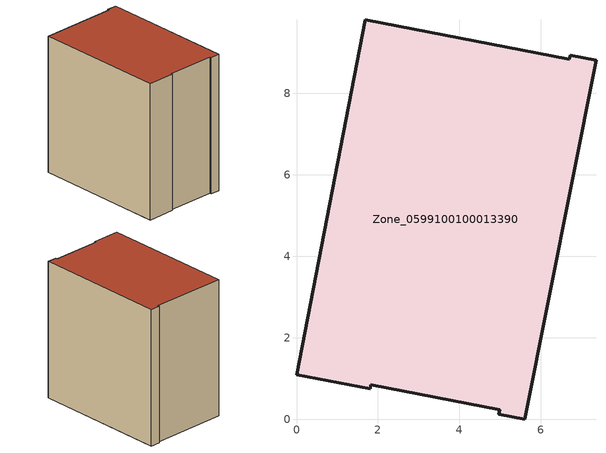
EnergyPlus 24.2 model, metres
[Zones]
Zone_0599100100013390
 floor ground (C_G): 6.7,8.84 6.71,8.94 7.35,8.81 5.61,0 4.97,0.12 4.99,0.24 1.82,0.85 1.81,0.75 0,1.1 1.69,9.81 z0
 wall outside (C_F): 1.82,0.85 4.99,0.24 4.97,0.12 5.61,0 7.35,8.81 6.71,8.94 6.7,8.84 1.69,9.81 0,1.1 1.81,0.75 1.82,0.85 z0:9.18
 roof outside (C_R): 4.99,0.24 4.97,0.12 5.61,0 7.35,8.81 6.71,8.94 6.7,8.84 1.69,9.81 0,1.1 1.81,0.75 1.82,0.85 z9.18
[BUILDING]
Pand.0599100100013390: North Axis=0; Terrain=City; Loads Convergence Tolerance Value=0.04; Temperature Convergence Tolerance Value=0.4; Solar Distribution=FullExterior; Maximum Number of Warmup Days=25; Minimum Number of Warmup Days=1
[Site:Location]
Rotterdam.The.Hague.AP_ZH_NLD Design_Conditions: Latitude=51.96; Longitude=4.45; Time Zone=1; Elevation=-4.5
[SITE:GROUNDTEMPERATURE:BUILDINGSURFACE]
18, 18, 18, 18, 18, 18, 18, 18, 18, 18, 18, 18
[MATERIAL] Thermal Absorptance=0.9; Solar Absorptance=0.7; Visible Absorptance=0.7
Name | Roughness | Thickness | Conductivity | Density | Specific Heat
G.TC.2015-2018 | MediumSmooth | 0.15 | 0.0428571 | 540 | 1210
F.TC.2015-2018 | Rough | 0.3 | 0.0666667 | 1920 | 840
R.TC.2015-2018 | MediumRough | 0.2 | 0.0333333 | 1500 | 1000
[CONSTRUCTION]
C_G: G.TC.2015-2018
C_F: F.TC.2015-2018
C_R: R.TC.2015-2018
[ZONE]
Zone_0599100100013390: Type=1; Multiplier=1; Ceiling Height=Autocalculate; Volume=Autocalculate; Floor Area=autocalculate; Part of Total Floor Area=Yes
[ZONEINFILTRATION:DESIGNFLOWRATE]
Infil_Zone_0599100100013390: Zone or ZoneList or Space or SpaceList=Zone_0599100100013390; Schedule=AlwaysOn; Design Flow Rate Calculation Method=Flow/Area; Flow Rate per Floor Area=0.0015; Constant Term Coefficient=1; Temperature Term Coefficient=0; Velocity Term Coefficient=0; Velocity Squared Term Coefficient=0
[HVACTEMPLATE:ZONE:IDEALLOADSAIRSYSTEM]
Zone_0599100100013390: Maximum Heating Supply Air Temperature=50; Minimum Cooling Supply Air Temperature=13; Maximum Heating Supply Air Humidity Ratio=0.0156; Minimum Cooling Supply Air Humidity Ratio=0.0077; Heating Limit=NoLimit; Cooling Limit=NoLimit; Dehumidification Control Type=ConstantSensibleHeatRatio; Cooling Sensible Heat Ratio=0.7; Dehumidification Setpoint=60; Humidification Control Type=None; Humidification Setpoint=30; Outdoor Air Method=None; Outdoor Air Flow Rate per Person=0.00944; Outdoor Air Flow Rate per Zone Floor Area=0; Outdoor Air Flow Rate per Zone=0; Demand Controlled Ventilation Type=None; Outdoor Air Economizer Type=NoEconomizer; Heat Recovery Type=None; Sensible Heat Recovery Effectiveness=0.7; Latent Heat Recovery Effectiveness=0.65
[ZONECONTROL:THERMOSTAT]
ThermostatControl_Zone_0599100100013390: Zone or ZoneList=Zone_0599100100013390; Control Type Schedule=DualSetpointControlType; Control 1=Thermostat_Zone_0599100100013390; Temperature Difference Between Cutout And Setpoint=0
[THERMOSTATSETPOINT:DUALSETPOINT]
Thermostat_Zone_0599100100013390: Heating Setpoint Temperature Schedule=HeatingSetpoint_Zone_0599100100013390; Cooling Setpoint Temperature Schedule=CoolingSetpoint_Zone_0599100100013390
[SCHEDULE:COMPACT]
HeatingSetpoint_Zone_0599100100013390: Through: 12/31, For: AllDays, Until: 24:00, 21
CoolingSetpoint_Zone_0599100100013390: Through: 12/31, For: AllDays, Until: 24:00, 24
DualSetpointControlType: Through: 12/31, For: AllDays, Until: 24:00, 4
AlwaysOn: Through: 12/31, For: AllDays, Until: 24:00, 1
